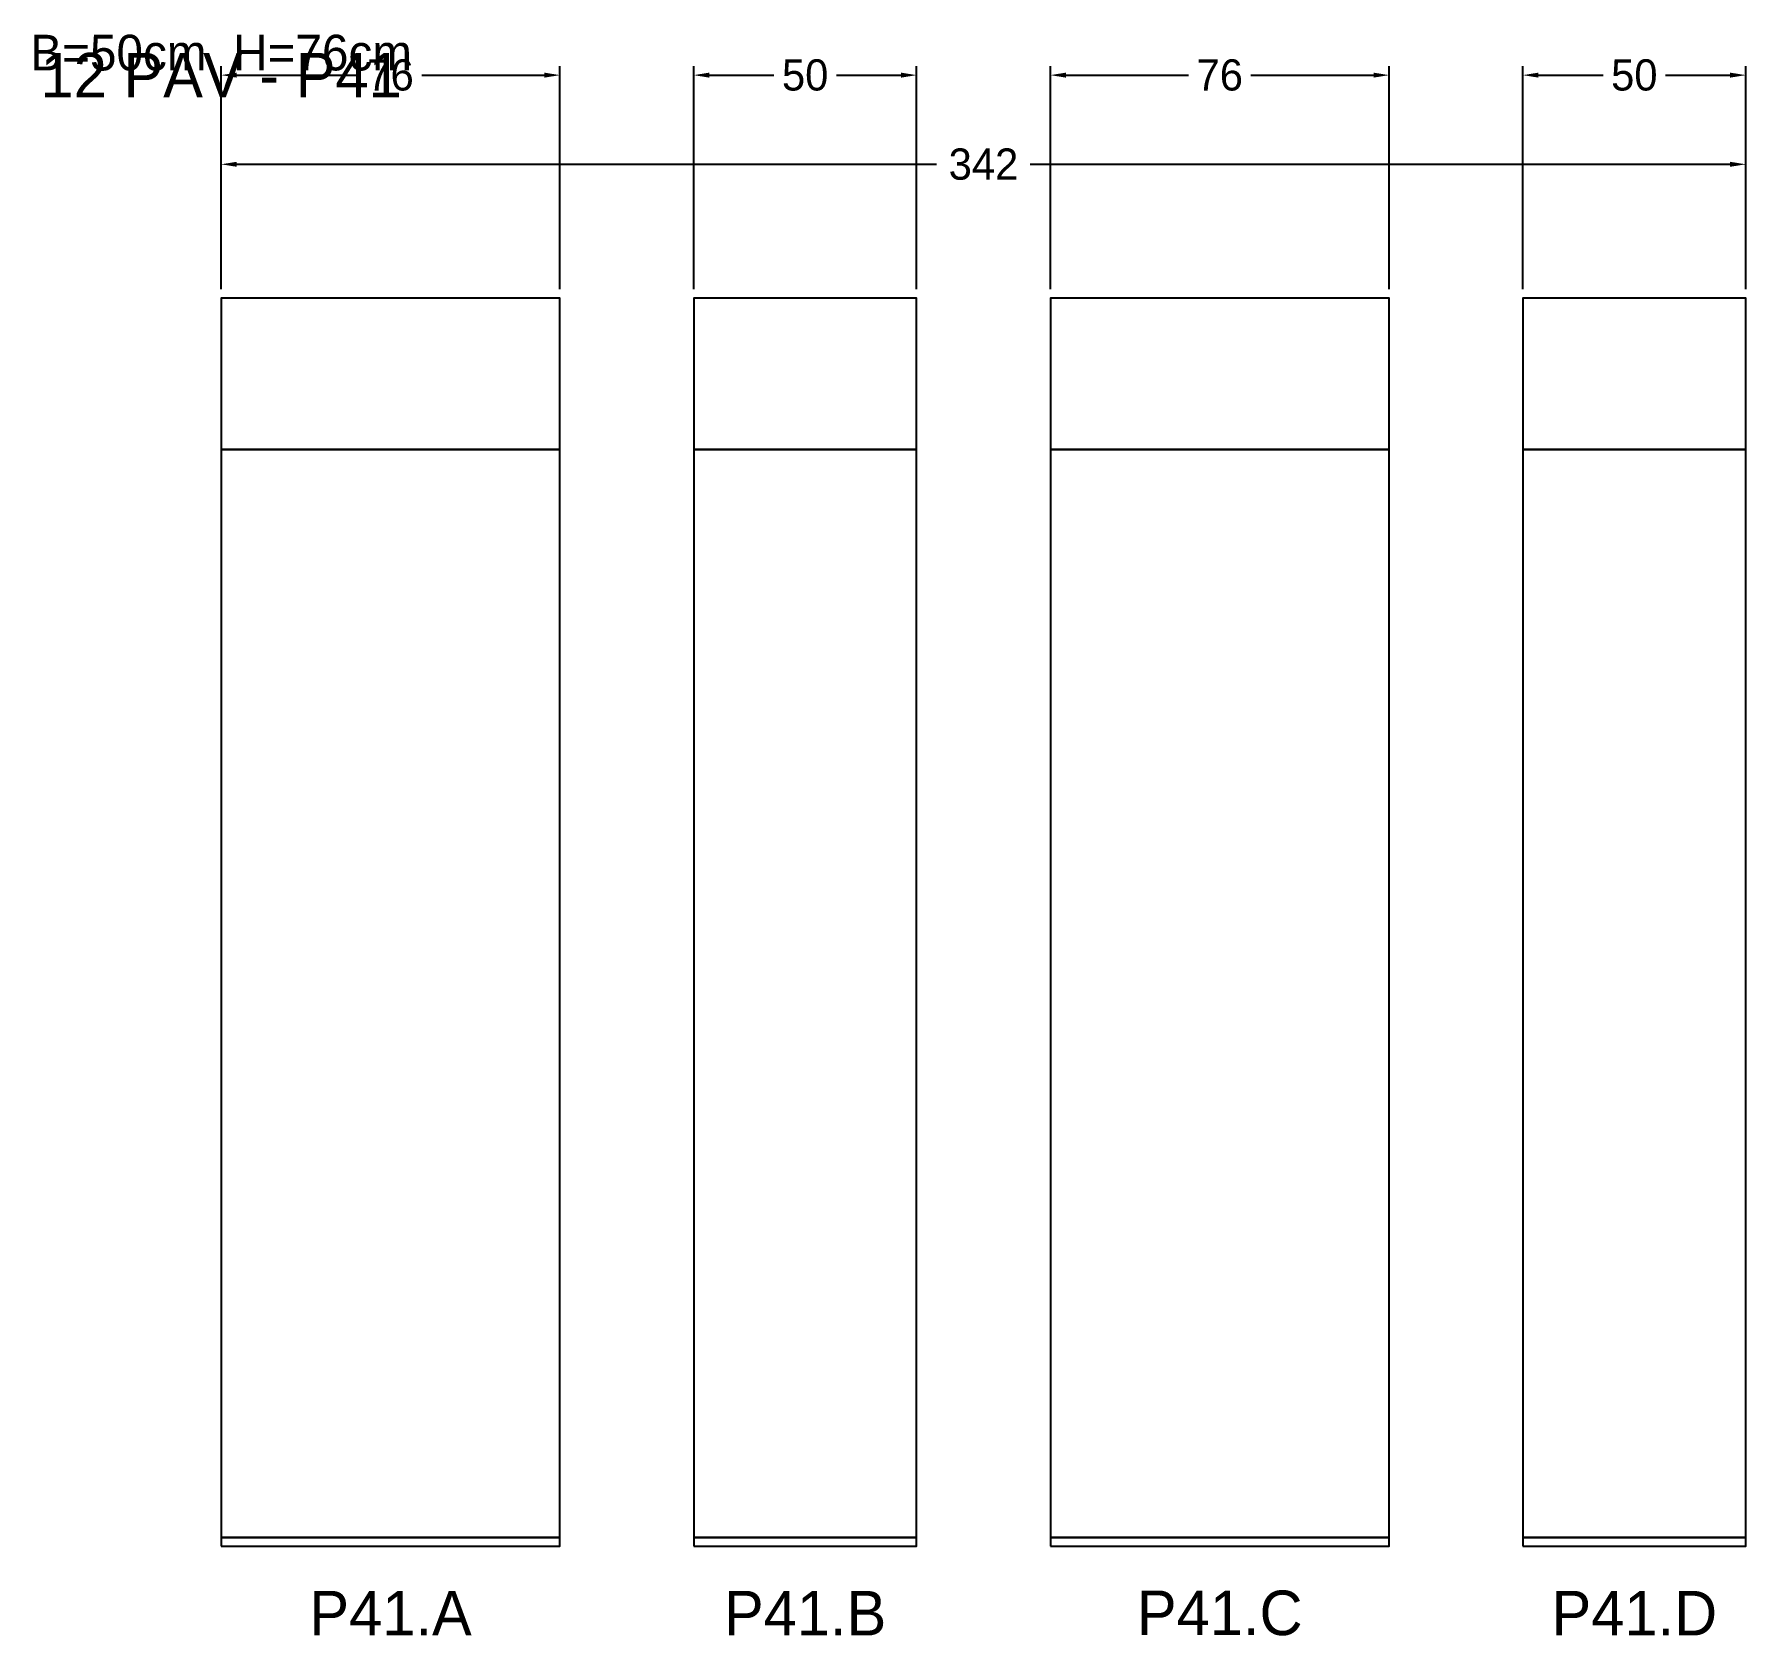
# Model space of a CAD drawing. Header units: metres. Extents: x -42 to 342, y -20 to 339.
import ezdxf

# ---------------------------------------------------------------- set-up
doc = ezdxf.new("R2010")
doc.units = ezdxf.units.M
for name, color, linetype in [('COTA', 3, 'Continuous'), ('Cota Secao (2x)', 3, 'Continuous'), ('NOMENCLATURA', 1, 'Continuous'), ('Paineis', 7, 'Continuous'), ('Texto Secao', 2, 'Continuous')]:
    doc.layers.add(name, color=color, linetype=linetype)
doc.dimstyles.new('COTA', dxfattribs={"dimtxt": 7, "dimasz": 3.5, "dimexe": 2, "dimexo": 2, "dimgap": 1.5, "dimtad": 1, "dimdec": 1, "dimcen": 2.5, "dimclrd": 3, "dimclre": 3, "dimclrt": 3, "dimazin": 3, "dimtfac": 1, "dimtmove": 0, "dimatfit": 3})

# ---------------------------------------------------------------- blocks, each defined once
blk = doc.blocks.new('_CLOSEDFILLED')
at = {"color": 0, "linetype": 'BYBLOCK'}
blk.add_solid([(-1, 0.16), (0, 0), (-1, -0.16)], dxfattribs=at)
blk = doc.blocks.new('*D1')
at = {"color": 3}
for p, q in [((0, 282), (0, 312)), ((342, 282), (342, 312)), ((3.5, 310), (160.5, 310)), ((181.5, 310), (338.5, 310))]:
    blk.add_line(p, q, dxfattribs=at)
at = {"layer": 'Defpoints'}
for p in [(0, 310), (0, 280), (342, 280)]:
    blk.add_point(p, dxfattribs=at)
at = {"layer": 'COTA', "color": 3, "xscale": 3.5, "yscale": 3.5, "rotation": 180}
blk.add_blockref('_CLOSEDFILLED', (0, 310), dxfattribs=at)
at = {"layer": 'COTA', "color": 3, "xscale": 3.5, "yscale": 3.5}
blk.add_blockref('_CLOSEDFILLED', (342, 310), dxfattribs=at)
at = {"layer": 'COTA', "color": 3, "insert": (171, 310), "char_height": 7, "attachment_point": 5}
blk.add_mtext('342', dxfattribs=at)
blk = doc.blocks.new('*D2')
at = {"color": 3}
for p, q in [((0, 282), (0, 332)), ((76, 282), (76, 332)), ((3.5, 330), (31, 330)), ((45, 330), (72.5, 330))]:
    blk.add_line(p, q, dxfattribs=at)
at = {"layer": 'Defpoints'}
for p in [(0, 330), (0, 280), (76, 280)]:
    blk.add_point(p, dxfattribs=at)
at = {"layer": 'COTA', "color": 3, "xscale": 3.5, "yscale": 3.5, "rotation": 180}
blk.add_blockref('_CLOSEDFILLED', (0, 330), dxfattribs=at)
at = {"layer": 'COTA', "color": 3, "xscale": 3.5, "yscale": 3.5}
blk.add_blockref('_CLOSEDFILLED', (76, 330), dxfattribs=at)
at = {"layer": 'COTA', "color": 3, "insert": (38, 330), "char_height": 7, "attachment_point": 5}
blk.add_mtext('76', dxfattribs=at)
blk = doc.blocks.new('*D3')
at = {"color": 3}
for p, q in [((106, 282), (106, 332)), ((156, 282), (156, 332)), ((109.5, 330), (124, 330)), ((138, 330), (152.5, 330))]:
    blk.add_line(p, q, dxfattribs=at)
at = {"layer": 'Defpoints'}
for p in [(106, 330), (106, 280), (156, 280)]:
    blk.add_point(p, dxfattribs=at)
at = {"layer": 'COTA', "color": 3, "xscale": 3.5, "yscale": 3.5, "rotation": 180}
blk.add_blockref('_CLOSEDFILLED', (106, 330), dxfattribs=at)
at = {"layer": 'COTA', "color": 3, "xscale": 3.5, "yscale": 3.5}
blk.add_blockref('_CLOSEDFILLED', (156, 330), dxfattribs=at)
at = {"layer": 'COTA', "color": 3, "insert": (131, 330), "char_height": 7, "attachment_point": 5}
blk.add_mtext('50', dxfattribs=at)
blk = doc.blocks.new('*D4')
at = {"color": 3}
for p, q in [((186, 282), (186, 332)), ((262, 282), (262, 332)), ((189.5, 330), (217, 330)), ((231, 330), (258.5, 330))]:
    blk.add_line(p, q, dxfattribs=at)
at = {"layer": 'Defpoints'}
for p in [(186, 330), (186, 280), (262, 280)]:
    blk.add_point(p, dxfattribs=at)
at = {"layer": 'COTA', "color": 3, "xscale": 3.5, "yscale": 3.5, "rotation": 180}
blk.add_blockref('_CLOSEDFILLED', (186, 330), dxfattribs=at)
at = {"layer": 'COTA', "color": 3, "xscale": 3.5, "yscale": 3.5}
blk.add_blockref('_CLOSEDFILLED', (262, 330), dxfattribs=at)
at = {"layer": 'COTA', "color": 3, "insert": (224, 330), "char_height": 7, "attachment_point": 5}
blk.add_mtext('76', dxfattribs=at)
blk = doc.blocks.new('*D5')
at = {"color": 3}
for p, q in [((292, 282), (292, 332)), ((342, 282), (342, 332)), ((295.5, 330), (310, 330)), ((324, 330), (338.5, 330))]:
    blk.add_line(p, q, dxfattribs=at)
at = {"layer": 'Defpoints'}
for p in [(292, 330), (292, 280), (342, 280)]:
    blk.add_point(p, dxfattribs=at)
at = {"layer": 'COTA', "color": 3, "xscale": 3.5, "yscale": 3.5, "rotation": 180}
blk.add_blockref('_CLOSEDFILLED', (292, 330), dxfattribs=at)
at = {"layer": 'COTA', "color": 3, "xscale": 3.5, "yscale": 3.5}
blk.add_blockref('_CLOSEDFILLED', (342, 330), dxfattribs=at)
at = {"layer": 'COTA', "color": 3, "insert": (317, 330), "char_height": 7, "attachment_point": 5}
blk.add_mtext('50', dxfattribs=at)

msp = doc.modelspace()

# ---------------------------------------------------------------- linework, layer by layer
at = {"layer": 'Paineis'}
for points in [[(0, 246), (76, 246), (76, 280), (0, 280)], [(106, 246), (156, 246), (156, 280), (106, 280)], [(186, 246), (262, 246), (262, 280), (186, 280)], [(292, 246), (342, 246), (342, 280), (292, 280)], [(0, 2), (76, 2), (76, 246), (0, 246)], [(106, 2), (156, 2), (156, 246), (106, 246)], [(186, 2), (262, 2), (262, 246), (186, 246)], [(292, 2), (342, 2), (342, 246), (292, 246)], [(0, 0), (76, 0), (76, 2), (0, 2)], [(106, 0), (156, 0), (156, 2), (106, 2)], [(186, 0), (262, 0), (262, 2), (186, 2)], [(292, 0), (342, 0), (342, 2), (292, 2)]]:
    msp.add_lwpolyline(points, close=True, dxfattribs=at)

# ---------------------------------------------------------------- texts
at = {"layer": 'Cota Secao (2x)', "insert": (0, 335), "char_height": 8, "width": 362, "attachment_point": 5}
msp.add_mtext('B=50cm  H=76cm', dxfattribs=at)
at = {"layer": 'NOMENCLATURA', "insert": (0, 330), "char_height": 10, "width": 300, "attachment_point": 5}
msp.add_mtext('12 PAV - P41', dxfattribs=at)
at = {"layer": 'Texto Secao', "char_height": 10, "attachment_point": 5}
for s, insert, width in [('P41.A', (38, -15), 96), ('P41.B', (131, -15), 70), ('P41.C', (224, -15), 96), ('P41.D', (317, -15), 70)]:
    msp.add_mtext(s, dxfattribs=dict(at, insert=insert, width=width))

# ---------------------------------------------------------------- dimensions: what is measured, and where the dimension line sits
at = {"layer": 'COTA'}
for base, p1, p2, picture, middle in [((0, 330), (0, 280), (76, 280), '*D2', (38, 330)), ((106, 330), (106, 280), (156, 280), '*D3', (131, 330)), ((186, 330), (186, 280), (262, 280), '*D4', (224, 330)), ((292, 330), (292, 280), (342, 280), '*D5', (317, 330)), ((0, 310), (0, 280), (342, 280), '*D1', (171, 310))]:
    dim = msp.add_linear_dim(base=base, p1=p1, p2=p2, dimstyle='COTA', dxfattribs=at)
    dim.commit()
    dim.dimension.update_dxf_attribs({"geometry": picture, "text_midpoint": middle})

doc.saveas('drawing.dxf')
